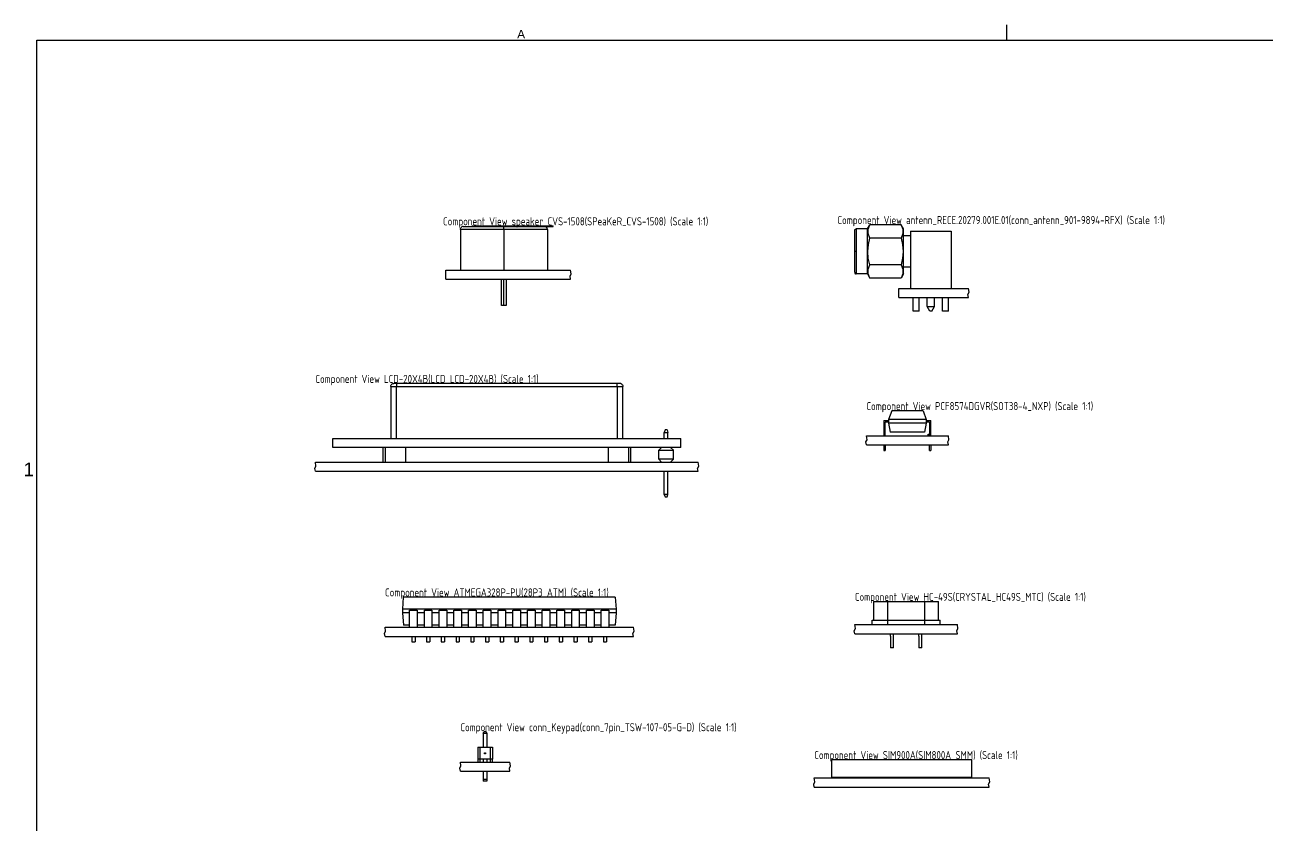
# Model space of a CAD drawing. Header units: inches. Extents: x 0 to 841, y -594 to 0.
# Drawn here: x 0.6 to 214.7, y -137.9 to 0 of the extents above; entities that cross this region are included whole.
import ezdxf

# ---------------------------------------------------------------- set-up
doc = ezdxf.new("R2010")
doc.units = ezdxf.units.IN
doc.header["$MEASUREMENT"] = 0
doc.styles.add('Arial0', font='arial.ttf', dxfattribs={"height": 2.265495})
doc.styles.add('GOST type A0', font='gost.TTF', dxfattribs={"height": 2.116667})

msp = doc.modelspace()

# ---------------------------------------------------------------- linework, layer by layer
at = {"color": 7}
for p, q in [((169.79, 0), (169.79, -2.65)), ((2.65, -2.65), (838.35, -2.65)), ((2.65, -591.35), (2.65, -2.65)), ((75.65, -35.25), (75.66, -35.12)), ((75.9, -35.25), (75.65, -35.25)), ((75.65, -35.25), (75.65, -42.25)), ((75.66, -35.12), (75.71, -35)), ((75.71, -35), (75.79, -34.9)), ((75.9, -34.82), (75.79, -34.9)), ((76.02, -34.77), (75.9, -34.82)), ((76.65, -35.25), (75.9, -35.25)), ((76.15, -34.75), (76.02, -34.77)), ((76.15, -34.75), (76.38, -34.75)), ((76.38, -34.75), (77.08, -34.75)), ((77.84, -35.25), (76.65, -35.25)), ((77.08, -34.75), (78.2, -34.75)), ((77.65, -34.65), (77.83, -34.65)), ((77.65, -34.65), (77.65, -34.75)), ((77.83, -34.65), (78.38, -34.65)), ((79.4, -35.25), (77.84, -35.25)), ((78.2, -34.75), (79.65, -34.75)), ((78.38, -34.65), (79.26, -34.65)), ((79.26, -34.65), (80.4, -34.65)), ((81.2, -35.25), (79.4, -35.25)), ((79.65, -34.75), (81.33, -34.75)), ((80.4, -34.65), (81.72, -34.65)), ((83.15, -35.25), (81.2, -35.25)), ((81.33, -34.75), (83.15, -34.75)), ((81.72, -34.65), (83.15, -34.65)), ((83.15, -34.65), (84.93, -34.65)), ((83.15, -34.65), (83.15, -34.75)), ((83.15, -34.75), (84.96, -34.75)), ((83.15, -34.77), (83.15, -34.75)), ((83.15, -34.82), (83.15, -34.77)), ((83.15, -34.9), (83.15, -34.82)), ((83.15, -35), (83.15, -34.9)), ((83.15, -35.12), (83.15, -35)), ((83.15, -35.25), (83.15, -35.12)), ((83.15, -35.25), (83.15, -42.25)), ((85.09, -35.25), (83.15, -35.25)), ((84.93, -34.65), (86.53, -34.65)), ((84.96, -34.75), (86.65, -34.75)), ((86.9, -35.25), (85.09, -35.25)), ((86.53, -34.65), (87.76, -34.65)), ((86.65, -34.75), (88.1, -34.75)), ((88.45, -35.25), (86.9, -35.25)), ((87.76, -34.65), (88.65, -34.65)), ((87.76, -34.65), (87.76, -34.75)), ((88.1, -34.75), (89.21, -34.75)), ((89.64, -35.25), (88.45, -35.25)), ((88.65, -34.65), (89.42, -34.65)), ((88.65, -34.65), (88.65, -34.75)), ((89.21, -34.75), (89.46, -34.75)), ((89.42, -34.65), (90.15, -34.65)), ((89.46, -34.75), (90.15, -34.75)), ((90.39, -35.25), (89.64, -35.25)), ((89.91, -34.75), (90.28, -34.77)), ((90.15, -34.65), (90.77, -34.65)), ((90.15, -34.75), (90.77, -34.75)), ((90.28, -34.77), (90.4, -34.82)), ((90.65, -35.25), (90.39, -35.25)), ((90.4, -34.82), (90.5, -34.9)), ((90.58, -35), (90.5, -34.9)), ((90.63, -35.12), (90.58, -35)), ((90.65, -35.25), (90.63, -35.12)), ((90.65, -35.25), (90.65, -42.25)), ((90.77, -34.65), (91.24, -34.65)), ((90.77, -34.75), (91.24, -34.75)), ((91.24, -34.65), (91.54, -34.65)), ((91.24, -34.75), (91.54, -34.75)), ((91.54, -34.65), (91.65, -34.65)), ((91.54, -34.75), (91.65, -34.75)), ((91.65, -34.75), (91.65, -34.65)), ((143.65, -35.33), (143.67, -35.28)), ((143.65, -35.5), (143.65, -35.33)), ((143.65, -35.87), (143.65, -35.5)), ((143.65, -36.46), (143.65, -35.87)), ((143.67, -35.28), (143.7, -35.24)), ((143.7, -35.24), (143.75, -35.21)), ((143.75, -35.21), (143.79, -35.19)), ((143.79, -35.19), (143.85, -35.18)), ((145.81, -35.18), (143.85, -35.18)), ((143.85, -35.18), (143.85, -35.31)), ((143.85, -35.31), (143.85, -35.7)), ((143.85, -35.7), (143.85, -36.31)), ((143.85, -36.31), (143.85, -37.12)), ((145.81, -35.18), (146.24, -34.44)), ((145.81, -35.31), (145.81, -35.18)), ((145.81, -35.7), (145.81, -35.31)), ((145.81, -36.31), (145.81, -35.7)), ((145.81, -37.12), (145.81, -36.31)), ((145.92, -35.2), (146.24, -34.44)), ((145.92, -35.98), (145.92, -35.2)), ((146.24, -36.74), (145.92, -35.98)), ((151.62, -34.44), (146.24, -34.44)), ((151.62, -34.44), (151.93, -35.2)), ((152.05, -35.18), (151.62, -34.44)), ((151.93, -35.98), (151.62, -36.74)), ((151.93, -35.2), (151.93, -35.98)), ((152.05, -35.31), (152.05, -35.18)), ((152.05, -35.7), (152.05, -35.31)), ((152.05, -36.31), (152.05, -35.7)), ((152.05, -37.12), (152.05, -36.31)), ((153.25, -36.35), (152.05, -36.35)), ((153.25, -35.55), (160.25, -35.55)), ((153.25, -35.55), (153.25, -45.41)), ((160.25, -35.55), (160.25, -45.41)), ((143.65, -37.22), (143.65, -36.46)), ((143.65, -38.1), (143.65, -37.22)), ((143.65, -39.05), (143.65, -38.1)), ((143.85, -37.12), (143.85, -38.05)), ((143.85, -38.05), (143.85, -39.05)), ((145.81, -38.05), (145.81, -37.12)), ((145.81, -39.05), (145.81, -38.05)), ((145.88, -39.05), (145.98, -37.88)), ((145.98, -37.88), (146.24, -36.74)), ((151.62, -36.74), (146.24, -36.74)), ((151.62, -36.74), (151.88, -37.88)), ((151.88, -37.88), (151.97, -39.05)), ((152.05, -38.05), (152.05, -37.12)), ((152.05, -39.05), (152.05, -38.05)), ((143.65, -40.01), (143.65, -39.05)), ((143.75, -39.05), (143.65, -39.05)), ((143.65, -40.89), (143.65, -40.01)), ((143.85, -39.05), (143.79, -39.05)), ((143.85, -39.05), (143.85, -40.06)), ((143.85, -40.06), (143.85, -40.99)), ((145.81, -40.06), (145.81, -39.05)), ((145.81, -39.05), (145.88, -39.05)), ((145.81, -39.05), (145.88, -39.05)), ((145.81, -40.99), (145.81, -40.06)), ((145.97, -40.22), (145.88, -39.05)), ((146.24, -41.36), (145.97, -40.22)), ((151.88, -40.22), (151.62, -41.36)), ((151.97, -39.05), (151.88, -40.22)), ((152.05, -39.05), (151.97, -39.05)), ((152.05, -40.06), (152.05, -39.05)), ((152.05, -40.99), (152.05, -40.06)), ((73.15, -42.25), (94.65, -42.25)), ((73.15, -43.83), (73.15, -42.25)), ((94.75, -42.93), (94.65, -42.25)), ((143.65, -41.65), (143.65, -40.89)), ((143.65, -42.24), (143.65, -41.65)), ((143.65, -42.6), (143.65, -42.24)), ((143.65, -42.6), (143.65, -42.78)), ((143.65, -42.78), (143.67, -42.83)), ((143.67, -42.83), (143.7, -42.87)), ((143.85, -40.99), (143.85, -41.79)), ((143.85, -41.79), (143.85, -42.41)), ((143.85, -42.41), (143.85, -42.8)), ((143.85, -42.8), (143.85, -42.93)), ((145.81, -41.79), (145.81, -40.99)), ((145.81, -42.41), (145.81, -41.79)), ((145.81, -42.8), (145.81, -42.41)), ((145.81, -42.93), (145.81, -42.8)), ((145.92, -42.13), (146.24, -41.36)), ((145.92, -42.91), (145.92, -42.13)), ((151.62, -41.36), (146.24, -41.36)), ((151.62, -41.36), (151.93, -42.13)), ((151.93, -42.13), (151.93, -42.91)), ((152.05, -41.79), (152.05, -40.99)), ((153.25, -41.75), (152.05, -41.75)), ((152.05, -42.41), (152.05, -41.79)), ((152.05, -42.8), (152.05, -42.41)), ((152.05, -42.93), (152.05, -42.8)), ((73.15, -43.83), (94.65, -43.83)), ((82.75, -48.35), (82.75, -43.83)), ((83.15, -48.35), (83.15, -43.83)), ((83.55, -43.83), (83.55, -48.35)), ((94.55, -43.33), (94.75, -42.93)), ((94.65, -43.83), (94.55, -43.33)), ((143.7, -42.87), (143.75, -42.9)), ((143.75, -42.9), (143.79, -42.92)), ((143.79, -42.92), (143.85, -42.93)), ((145.81, -42.93), (143.85, -42.93)), ((145.81, -42.93), (146.24, -43.67)), ((146.24, -43.67), (145.92, -42.91)), ((151.62, -43.67), (146.24, -43.67)), ((151.93, -42.91), (151.62, -43.67)), ((152.05, -42.93), (151.62, -43.67)), ((151.21, -45.41), (163.25, -45.41)), ((151.21, -46.99), (151.21, -45.41)), ((151.21, -46.99), (163.25, -46.99)), ((153.7, -49.35), (153.7, -46.99)), ((154.72, -49.35), (154.72, -46.99)), ((156.11, -48.55), (156.11, -46.99)), ((157.38, -48.55), (157.38, -46.99)), ((158.78, -49.35), (158.78, -46.99)), ((159.8, -49.35), (159.8, -46.99)), ((163.15, -46.49), (163.35, -46.09)), ((163.25, -46.99), (163.15, -46.49)), ((163.35, -46.09), (163.25, -45.41)), ((82.76, -48.35), (82.75, -48.35)), ((82.8, -48.35), (82.76, -48.35)), ((82.86, -48.35), (82.8, -48.35)), ((82.95, -48.35), (82.86, -48.35)), ((83.04, -48.35), (82.95, -48.35)), ((83.15, -48.35), (83.04, -48.35)), ((83.25, -48.35), (83.15, -48.35)), ((83.35, -48.35), (83.25, -48.35)), ((83.43, -48.35), (83.35, -48.35)), ((83.49, -48.35), (83.43, -48.35)), ((83.53, -48.35), (83.49, -48.35)), ((83.55, -48.35), (83.53, -48.35)), ((156.57, -49.35), (156.11, -48.55)), ((156.11, -48.55), (156.13, -48.55)), ((156.13, -48.55), (156.2, -48.55)), ((156.2, -48.55), (156.3, -48.55)), ((156.3, -48.55), (156.43, -48.55)), ((156.43, -48.55), (156.58, -48.55)), ((156.58, -48.55), (156.75, -48.55)), ((156.75, -48.55), (156.91, -48.55)), ((156.91, -48.55), (157.06, -48.55)), ((156.92, -49.35), (157.38, -48.55)), ((157.06, -48.55), (157.19, -48.55)), ((157.19, -48.55), (157.3, -48.55)), ((157.3, -48.55), (157.36, -48.55)), ((157.36, -48.55), (157.38, -48.55)), ((154.72, -49.35), (153.7, -49.35)), ((156.58, -49.35), (156.57, -49.35)), ((156.6, -49.35), (156.58, -49.35)), ((156.62, -49.35), (156.6, -49.35)), ((156.66, -49.35), (156.62, -49.35)), ((156.7, -49.35), (156.66, -49.35)), ((156.75, -49.35), (156.7, -49.35)), ((156.79, -49.35), (156.75, -49.35)), ((156.83, -49.35), (156.79, -49.35)), ((156.87, -49.35), (156.83, -49.35)), ((156.9, -49.35), (156.87, -49.35)), ((156.91, -49.35), (156.9, -49.35)), ((156.92, -49.35), (156.91, -49.35)), ((159.8, -49.35), (158.78, -49.35)), ((63.66, -62.18), (63.71, -62.06)), ((63.71, -62.06), (63.79, -61.96)), ((63.79, -61.96), (63.9, -61.88)), ((63.9, -61.88), (64.02, -61.83)), ((64.02, -61.83), (64.15, -61.81)), ((64.16, -61.81), (64.15, -61.81)), ((64.21, -61.81), (64.16, -61.81)), ((64.29, -61.81), (64.21, -61.81)), ((64.4, -61.81), (64.29, -61.81)), ((64.52, -61.81), (64.4, -61.81)), ((64.65, -61.81), (64.52, -61.81)), ((102.65, -61.81), (64.65, -61.81)), ((64.65, -61.81), (64.65, -61.83)), ((64.65, -61.83), (64.65, -61.88)), ((64.65, -61.88), (64.65, -61.96)), ((64.65, -61.96), (64.65, -62.06)), ((64.65, -62.06), (64.65, -62.18)), ((102.78, -61.81), (102.65, -61.81)), ((102.65, -61.83), (102.65, -61.81)), ((102.65, -61.88), (102.65, -61.83)), ((102.65, -61.96), (102.65, -61.88)), ((102.65, -62.06), (102.65, -61.96)), ((102.65, -62.18), (102.65, -62.06)), ((102.9, -61.81), (102.78, -61.81)), ((103, -61.81), (102.9, -61.81)), ((103.08, -61.81), (103, -61.81)), ((103.13, -61.81), (103.08, -61.81)), ((103.28, -61.83), (103.13, -61.81)), ((103.28, -61.83), (103.4, -61.88)), ((103.4, -61.88), (103.5, -61.96)), ((103.5, -61.96), (103.58, -62.06)), ((103.58, -62.06), (103.63, -62.18)), ((63.65, -62.31), (63.66, -62.18)), ((63.65, -62.31), (63.65, -71.31)), ((63.65, -62.31), (63.68, -62.31)), ((63.68, -62.31), (63.78, -62.31)), ((63.78, -62.31), (63.94, -62.31)), ((63.94, -62.31), (64.15, -62.31)), ((64.15, -62.31), (64.39, -62.31)), ((64.39, -62.31), (64.65, -62.31)), ((64.65, -62.18), (64.65, -62.31)), ((64.65, -62.31), (102.65, -62.31)), ((64.65, -71.31), (64.65, -62.31)), ((102.65, -62.31), (102.65, -62.18)), ((102.65, -62.31), (102.65, -71.31)), ((102.65, -62.31), (102.9, -62.31)), ((102.9, -62.31), (103.15, -62.31)), ((103.15, -62.31), (103.35, -62.31)), ((103.35, -62.31), (103.51, -62.31)), ((103.51, -62.31), (103.61, -62.31)), ((103.61, -62.31), (103.65, -62.31)), ((103.63, -62.18), (103.65, -62.31)), ((103.65, -71.31), (103.65, -62.31)), ((148.65, -68.21), (149.47, -68.21)), ((148.65, -68.21), (148.65, -70.81)), ((149.47, -68.46), (148.9, -68.46)), ((148.9, -70.81), (148.9, -68.46)), ((150, -66.5), (149.47, -68.01)), ((149.47, -68.01), (149.47, -68.67)), ((155.95, -68.01), (149.47, -68.01)), ((155.41, -66.5), (150, -66.5)), ((154.41, -66.49), (154.42, -66.49)), ((154.41, -66.49), (154.41, -66.49)), ((154.41, -66.49), (154.41, -66.5)), ((154.42, -66.49), (154.43, -66.49)), ((154.43, -66.49), (154.44, -66.49)), ((154.44, -66.49), (154.47, -66.49)), ((154.47, -66.49), (154.51, -66.49)), ((154.51, -66.49), (154.55, -66.49)), ((154.55, -66.49), (154.59, -66.49)), ((154.59, -66.49), (154.63, -66.49)), ((154.63, -66.49), (154.66, -66.49)), ((154.66, -66.49), (154.69, -66.49)), ((154.69, -66.49), (154.72, -66.49)), ((154.72, -66.49), (154.73, -66.49)), ((154.73, -66.49), (154.74, -66.49)), ((154.74, -66.5), (154.74, -66.49)), ((155.41, -66.5), (155.95, -68.01)), ((155.95, -68.01), (155.95, -68.67)), ((155.95, -68.21), (156.77, -68.21)), ((156.52, -68.46), (155.95, -68.46)), ((156.52, -68.46), (156.52, -70.81)), ((156.77, -70.81), (156.77, -68.21)), ((110.95, -69.81), (110.79, -70.24)), ((110.79, -71.31), (110.79, -70.24)), ((110.79, -70.24), (111.43, -70.24)), ((111.27, -69.81), (110.95, -69.81)), ((111.27, -69.81), (111.43, -70.24)), ((111.43, -71.31), (111.43, -70.24)), ((149.47, -68.67), (149.75, -70.18)), ((155.95, -68.67), (149.47, -68.67)), ((155.67, -70.18), (149.75, -70.18)), ((155.95, -68.67), (155.67, -70.18)), ((156.27, -70.56), (156.52, -70.56)), ((156.27, -70.81), (156.27, -70.56)), ((156.52, -70.81), (156.52, -70.56)), ((53.65, -72.81), (53.65, -71.31)), ((53.65, -71.31), (113.65, -71.31)), ((113.65, -72.81), (53.65, -72.81)), ((62.29, -72.81), (62.29, -75.35)), ((62.65, -72.81), (62.65, -75.35)), ((66.18, -72.81), (66.18, -75.35)), ((101.11, -72.81), (101.11, -75.35)), ((104.65, -72.81), (104.65, -75.35)), ((105, -72.81), (105, -75.35)), ((110.34, -72.81), (109.84, -73.32)), ((111.87, -72.81), (112.38, -73.32)), ((113.65, -72.81), (113.65, -71.31)), ((145.55, -71.89), (145.75, -71.49)), ((145.65, -72.39), (145.55, -71.89)), ((145.65, -70.81), (159.77, -70.81)), ((145.75, -71.49), (145.65, -70.81)), ((145.65, -72.39), (159.77, -72.39)), ((148.65, -72.39), (148.65, -73.35)), ((148.9, -72.39), (148.9, -73.35)), ((156.52, -73.35), (156.52, -72.39)), ((156.77, -72.39), (156.77, -73.35)), ((159.67, -71.89), (159.87, -71.49)), ((159.77, -72.39), (159.67, -71.89)), ((159.87, -71.49), (159.77, -70.81)), ((109.84, -74.85), (109.84, -73.32)), ((109.84, -73.32), (112.38, -73.32)), ((109.84, -74.85), (110.34, -75.35)), ((112.38, -74.85), (109.84, -74.85)), ((111.87, -75.35), (112.38, -74.85)), ((112.38, -74.85), (112.38, -73.32)), ((148.65, -73.35), (148.9, -73.35)), ((156.52, -73.35), (156.77, -73.35)), ((50.55, -76.43), (50.75, -76.03)), ((50.65, -76.93), (50.55, -76.43)), ((50.65, -75.35), (116.65, -75.35)), ((50.75, -76.03), (50.65, -75.35)), ((50.65, -76.93), (116.65, -76.93)), ((110.79, -80.93), (110.79, -76.93)), ((111.43, -80.93), (111.43, -76.93)), ((116.55, -76.43), (116.75, -76.03)), ((116.65, -76.93), (116.55, -76.43)), ((116.75, -76.03), (116.65, -75.35)), ((110.79, -80.93), (110.95, -81.35)), ((111.43, -80.93), (110.79, -80.93)), ((110.95, -81.35), (111.27, -81.35)), ((111.27, -81.35), (111.43, -80.93)), ((65.8, -98.61), (65.65, -100.69)), ((102.32, -98.61), (65.8, -98.61)), ((100.38, -98.6), (100.39, -98.6)), ((100.38, -98.6), (100.38, -98.61)), ((100.38, -98.6), (100.38, -98.6)), ((100.39, -98.6), (100.4, -98.6)), ((100.4, -98.6), (100.43, -98.6)), ((100.43, -98.6), (100.46, -98.6)), ((100.46, -98.6), (100.5, -98.6)), ((100.5, -98.6), (100.55, -98.6)), ((100.55, -98.6), (100.59, -98.6)), ((100.59, -98.6), (100.64, -98.6)), ((100.64, -98.6), (100.68, -98.6)), ((100.68, -98.6), (100.71, -98.6)), ((100.71, -98.6), (100.74, -98.6)), ((100.74, -98.6), (100.75, -98.6)), ((100.75, -98.6), (100.76, -98.6)), ((100.76, -98.6), (100.76, -98.6)), ((100.76, -98.6), (100.76, -98.61)), ((102.32, -98.61), (102.48, -100.69)), ((146.89, -99.38), (146.97, -99.38)), ((146.89, -99.38), (146.89, -102.61)), ((146.97, -99.38), (147.21, -99.38)), ((147.21, -99.38), (147.6, -99.38)), ((147.6, -99.38), (148.1, -99.38)), ((148.1, -99.38), (148.69, -99.38)), ((148.69, -99.38), (149.31, -99.38)), ((149.31, -99.38), (155.66, -99.38)), ((149.31, -102.61), (149.31, -99.38)), ((155.66, -99.38), (156.29, -99.38)), ((155.66, -99.38), (155.66, -102.61)), ((156.29, -99.38), (156.88, -99.38)), ((156.88, -99.38), (157.38, -99.38)), ((157.38, -99.38), (157.76, -99.38)), ((157.76, -99.38), (158.01, -99.38)), ((158.01, -99.38), (158.09, -99.38)), ((158.09, -102.61), (158.09, -99.38)), ((65.65, -100.69), (65.65, -101.35)), ((102.48, -100.69), (65.65, -100.69)), ((65.65, -101.35), (65.82, -103.43)), ((66.89, -101.35), (65.65, -101.35)), ((66.89, -103.81), (66.89, -100.89)), ((66.89, -100.89), (68.21, -100.89)), ((68.21, -100.89), (68.21, -103.81)), ((69.43, -101.35), (68.21, -101.35)), ((69.43, -103.81), (69.43, -100.89)), ((69.43, -100.89), (70.75, -100.89)), ((70.75, -100.89), (70.75, -103.81)), ((71.97, -101.35), (70.75, -101.35)), ((71.97, -103.81), (71.97, -100.89)), ((71.97, -100.89), (73.29, -100.89)), ((73.29, -100.89), (73.29, -103.81)), ((74.51, -101.35), (73.29, -101.35)), ((74.51, -103.81), (74.51, -100.89)), ((74.51, -100.89), (75.83, -100.89)), ((75.83, -100.89), (75.83, -103.81)), ((77.05, -101.35), (75.83, -101.35)), ((77.05, -103.81), (77.05, -100.89)), ((77.05, -100.89), (78.37, -100.89)), ((78.37, -100.89), (78.37, -103.81)), ((79.59, -101.35), (78.37, -101.35)), ((79.59, -103.81), (79.59, -100.89)), ((79.59, -100.89), (80.91, -100.89)), ((80.91, -100.89), (80.91, -103.81)), ((82.13, -101.35), (80.91, -101.35)), ((82.13, -103.81), (82.13, -100.89)), ((82.13, -100.89), (83.45, -100.89)), ((83.45, -100.89), (83.45, -103.81)), ((84.67, -101.35), (83.45, -101.35)), ((84.67, -103.81), (84.67, -100.89)), ((84.67, -100.89), (85.99, -100.89)), ((85.99, -100.89), (85.99, -103.81)), ((87.21, -101.35), (85.99, -101.35)), ((87.21, -103.81), (87.21, -100.89)), ((87.21, -100.89), (88.53, -100.89)), ((88.53, -100.89), (88.53, -103.81)), ((89.75, -101.35), (88.53, -101.35)), ((89.75, -103.81), (89.75, -100.89)), ((89.75, -100.89), (91.07, -100.89)), ((91.07, -100.89), (91.07, -103.81)), ((92.29, -101.35), (91.07, -101.35)), ((92.29, -103.81), (92.29, -100.89)), ((92.29, -100.89), (93.61, -100.89)), ((93.61, -100.89), (93.61, -103.81)), ((94.83, -101.35), (93.61, -101.35)), ((94.83, -103.81), (94.83, -100.89)), ((94.83, -100.89), (96.15, -100.89)), ((96.15, -100.89), (96.15, -103.81)), ((97.37, -101.35), (96.15, -101.35)), ((97.37, -103.81), (97.37, -100.89)), ((97.37, -100.89), (98.69, -100.89)), ((98.69, -100.89), (98.69, -103.81)), ((99.91, -101.35), (98.69, -101.35)), ((99.91, -103.81), (99.91, -100.89)), ((99.91, -100.89), (101.23, -100.89)), ((101.23, -100.89), (101.23, -103.81)), ((102.48, -101.35), (101.23, -101.35)), ((102.48, -101.35), (102.3, -103.43)), ((102.48, -100.69), (102.48, -101.35)), ((146.65, -102.61), (146.74, -102.61)), ((146.65, -103.37), (146.65, -102.61)), ((146.74, -102.61), (147, -102.61)), ((147, -102.61), (147.43, -102.61)), ((147.43, -102.61), (147.98, -102.61)), ((147.98, -102.61), (148.62, -102.61)), ((148.62, -102.61), (149.31, -102.61)), ((149.31, -102.61), (155.66, -102.61)), ((149.31, -103.37), (149.31, -102.61)), ((155.66, -102.61), (156.35, -102.61)), ((155.66, -102.61), (155.66, -103.37)), ((156.35, -102.61), (157, -102.61)), ((157, -102.61), (157.55, -102.61)), ((157.55, -102.61), (157.97, -102.61)), ((157.97, -102.61), (158.24, -102.61)), ((158.24, -102.61), (158.33, -102.61)), ((158.33, -103.37), (158.33, -102.61)), ((62.55, -104.89), (62.75, -104.49)), ((62.65, -105.39), (62.55, -104.89)), ((62.65, -103.81), (105.48, -103.81)), ((62.75, -104.49), (62.65, -103.81)), ((66.89, -103.43), (65.82, -103.43)), ((69.43, -103.43), (68.21, -103.43)), ((71.97, -103.43), (70.75, -103.43)), ((74.51, -103.43), (73.29, -103.43)), ((77.05, -103.43), (75.83, -103.43)), ((79.59, -103.43), (78.37, -103.43)), ((82.13, -103.43), (80.91, -103.43)), ((84.67, -103.43), (83.45, -103.43)), ((87.21, -103.43), (85.99, -103.43)), ((89.75, -103.43), (88.53, -103.43)), ((92.29, -103.43), (91.07, -103.43)), ((94.83, -103.43), (93.61, -103.43)), ((97.37, -103.43), (96.15, -103.43)), ((99.91, -103.43), (98.69, -103.43)), ((102.3, -103.43), (101.23, -103.43)), ((105.38, -104.89), (105.58, -104.49)), ((105.48, -105.39), (105.38, -104.89)), ((105.58, -104.49), (105.48, -103.81)), ((143.55, -104.44), (143.75, -104.04)), ((143.65, -104.94), (143.55, -104.44)), ((143.65, -103.37), (161.33, -103.37)), ((143.75, -104.04), (143.65, -103.37)), ((143.65, -104.94), (161.33, -104.94)), ((149.81, -105.36), (149.81, -104.94)), ((150.29, -107.35), (150.29, -104.94)), ((154.69, -105.36), (154.69, -104.94)), ((155.17, -107.35), (155.17, -104.94)), ((161.23, -104.44), (161.43, -104.04)), ((161.33, -104.94), (161.23, -104.44)), ((161.43, -104.04), (161.33, -103.37)), ((62.65, -105.39), (105.48, -105.39)), ((67.27, -105.39), (67.27, -106.35)), ((67.27, -106.35), (67.83, -106.35)), ((67.83, -105.39), (67.83, -106.35)), ((69.81, -105.39), (69.81, -106.35)), ((69.81, -106.35), (70.37, -106.35)), ((70.37, -105.39), (70.37, -106.35)), ((72.35, -105.39), (72.35, -106.35)), ((72.35, -106.35), (72.91, -106.35)), ((72.91, -105.39), (72.91, -106.35)), ((74.89, -105.39), (74.89, -106.35)), ((74.89, -106.35), (75.45, -106.35)), ((75.45, -105.39), (75.45, -106.35)), ((77.43, -105.39), (77.43, -106.35)), ((77.43, -106.35), (77.99, -106.35)), ((77.99, -105.39), (77.99, -106.35)), ((79.97, -105.39), (79.97, -106.35)), ((79.97, -106.35), (80.53, -106.35)), ((80.53, -105.39), (80.53, -106.35)), ((82.51, -105.39), (82.51, -106.35)), ((82.51, -106.35), (83.07, -106.35)), ((83.07, -105.39), (83.07, -106.35)), ((85.05, -105.39), (85.05, -106.35)), ((85.05, -106.35), (85.61, -106.35)), ((85.61, -105.39), (85.61, -106.35)), ((87.59, -105.39), (87.59, -106.35)), ((87.59, -106.35), (88.15, -106.35)), ((88.15, -105.39), (88.15, -106.35)), ((90.13, -105.39), (90.13, -106.35)), ((90.13, -106.35), (90.69, -106.35)), ((90.69, -105.39), (90.69, -106.35)), ((92.67, -105.39), (92.67, -106.35)), ((92.67, -106.35), (93.23, -106.35)), ((93.23, -105.39), (93.23, -106.35)), ((95.21, -105.39), (95.21, -106.35)), ((95.21, -106.35), (95.77, -106.35)), ((95.77, -105.39), (95.77, -106.35)), ((97.75, -105.39), (97.75, -106.35)), ((97.75, -106.35), (98.31, -106.35)), ((98.31, -105.39), (98.31, -106.35)), ((100.29, -105.39), (100.29, -106.35)), ((100.29, -106.35), (100.85, -106.35)), ((100.85, -105.39), (100.85, -106.35)), ((149.81, -105.36), (149.81, -107.35)), ((154.69, -105.36), (154.69, -107.35)), ((149.81, -107.35), (149.81, -107.35)), ((149.82, -107.35), (149.81, -107.35)), ((149.85, -107.35), (149.82, -107.35)), ((149.9, -107.35), (149.85, -107.35)), ((149.95, -107.35), (149.9, -107.35)), ((150, -107.35), (149.95, -107.35)), ((150.06, -107.35), (150, -107.35)), ((150.12, -107.35), (150.06, -107.35)), ((150.18, -107.35), (150.12, -107.35)), ((150.23, -107.35), (150.18, -107.35)), ((150.26, -107.35), (150.23, -107.35)), ((150.28, -107.35), (150.26, -107.35)), ((150.29, -107.35), (150.28, -107.35)), ((154.69, -107.35), (154.69, -107.35)), ((154.7, -107.35), (154.69, -107.35)), ((154.73, -107.35), (154.7, -107.35)), ((154.78, -107.35), (154.73, -107.35)), ((154.83, -107.35), (154.78, -107.35)), ((154.88, -107.35), (154.83, -107.35)), ((154.94, -107.35), (154.88, -107.35)), ((155, -107.35), (154.94, -107.35)), ((155.06, -107.35), (155, -107.35)), ((155.11, -107.35), (155.06, -107.35)), ((155.14, -107.35), (155.11, -107.35)), ((155.16, -107.35), (155.14, -107.35)), ((155.17, -107.35), (155.16, -107.35)), ((79.6, -122.15), (79.77, -121.85)), ((80.06, -121.85), (79.77, -121.85)), ((80.06, -121.85), (80.23, -122.15)), ((79.6, -122.15), (79.6, -124.51)), ((80.23, -122.15), (79.6, -122.15)), ((80.23, -122.15), (80.23, -124.51)), ((78.65, -124.51), (78.65, -126.54)), ((78.65, -124.51), (78.98, -124.51)), ((78.98, -124.51), (79.6, -124.51)), ((78.98, -124.51), (80.86, -124.51)), ((78.98, -124.51), (78.98, -126.54)), ((79.83, -125.62), (79.83, -125.44)), ((79.83, -125.44), (80, -125.44)), ((80, -125.62), (79.83, -125.62)), ((80, -125.44), (80, -125.62)), ((80.23, -124.51), (80.86, -124.51)), ((80.86, -126.54), (80.86, -124.51)), ((80.86, -124.51), (81.19, -124.51)), ((81.19, -124.51), (81.19, -126.54)), ((75.55, -128.12), (75.75, -127.72)), ((75.65, -128.62), (75.55, -128.12)), ((75.65, -127.05), (84.19, -127.05)), ((75.75, -127.72), (75.65, -127.05)), ((78.65, -126.54), (78.65, -127.05)), ((78.98, -126.54), (78.65, -126.54)), ((80.86, -126.54), (78.98, -126.54)), ((79.08, -127.05), (79.08, -126.54)), ((79.6, -126.54), (79.6, -127.05)), ((80.23, -126.54), (80.23, -127.05)), ((80.75, -126.54), (80.75, -127.05)), ((81.19, -126.54), (80.86, -126.54)), ((81.19, -127.05), (81.19, -126.54)), ((84.09, -128.12), (84.29, -127.72)), ((84.19, -128.62), (84.09, -128.12)), ((84.29, -127.72), (84.19, -127.05)), ((139.65, -126.63), (163.8, -126.63)), ((139.65, -126.63), (139.65, -129.73)), ((143.12, -126.63), (143.15, -126.63)), ((143.12, -126.63), (143.12, -126.63)), ((143.12, -126.63), (143.12, -126.63)), ((143.12, -126.63), (143.12, -126.63)), ((143.15, -126.63), (143.21, -126.63)), ((143.21, -126.63), (143.31, -126.63)), ((143.31, -126.63), (143.43, -126.63)), ((143.43, -126.63), (143.57, -126.63)), ((143.57, -126.63), (143.72, -126.63)), ((143.72, -126.63), (143.87, -126.63)), ((143.72, -126.63), (143.72, -126.63)), ((143.87, -126.63), (144.01, -126.63)), ((144.01, -126.63), (144.14, -126.63)), ((144.14, -126.63), (144.23, -126.63)), ((144.23, -126.63), (144.3, -126.63)), ((144.3, -126.63), (144.33, -126.63)), ((144.33, -126.63), (144.33, -126.63)), ((144.33, -126.63), (144.33, -126.63)), ((144.33, -126.63), (144.33, -126.63)), ((163.8, -129.73), (163.8, -126.63)), ((75.65, -128.62), (84.19, -128.62)), ((79.6, -128.62), (79.6, -130.05)), ((80.23, -130.05), (79.6, -130.05)), ((79.6, -130.05), (79.6, -130.35)), ((80.23, -130.35), (79.6, -130.35)), ((80.23, -128.62), (80.23, -130.05)), ((80.23, -130.05), (80.23, -130.35)), ((136.55, -130.85), (136.75, -130.45)), ((136.65, -129.78), (166.8, -129.78)), ((136.75, -130.45), (136.65, -129.78)), ((163.8, -129.73), (139.65, -129.73)), ((139.65, -129.73), (139.65, -129.78)), ((140.64, -129.78), (140.64, -129.73)), ((143.42, -129.73), (144.03, -129.73)), ((143.42, -129.73), (143.42, -129.78)), ((144.03, -129.78), (144.03, -129.73)), ((144.42, -129.73), (145.03, -129.73)), ((144.42, -129.73), (144.42, -129.78)), ((145.03, -129.78), (145.03, -129.73)), ((145.42, -129.73), (146.03, -129.73)), ((145.42, -129.73), (145.42, -129.78)), ((146.03, -129.78), (146.03, -129.73)), ((146.42, -129.73), (147.03, -129.73)), ((146.42, -129.73), (146.42, -129.78)), ((147.03, -129.78), (147.03, -129.73)), ((147.42, -129.73), (148.03, -129.73)), ((147.42, -129.73), (147.42, -129.78)), ((148.03, -129.78), (148.03, -129.73)), ((148.42, -129.73), (149.03, -129.73)), ((148.42, -129.73), (148.42, -129.78)), ((149.03, -129.78), (149.03, -129.73)), ((149.42, -129.73), (150.03, -129.73)), ((149.42, -129.73), (149.42, -129.78)), ((150.03, -129.78), (150.03, -129.73)), ((150.42, -129.73), (151.03, -129.73)), ((150.42, -129.73), (150.42, -129.78)), ((151.03, -129.78), (151.03, -129.73)), ((151.42, -129.73), (152.03, -129.73)), ((151.42, -129.73), (151.42, -129.78)), ((152.03, -129.78), (152.03, -129.73)), ((152.42, -129.73), (153.03, -129.73)), ((152.42, -129.73), (152.42, -129.78)), ((153.03, -129.78), (153.03, -129.73)), ((153.42, -129.73), (154.03, -129.73)), ((153.42, -129.73), (153.42, -129.78)), ((154.03, -129.78), (154.03, -129.73)), ((154.42, -129.73), (155.03, -129.73)), ((154.42, -129.73), (154.42, -129.78)), ((155.03, -129.78), (155.03, -129.73)), ((155.42, -129.73), (156.03, -129.73)), ((155.42, -129.73), (155.42, -129.78)), ((156.03, -129.78), (156.03, -129.73)), ((156.42, -129.73), (157.03, -129.73)), ((156.42, -129.73), (156.42, -129.78)), ((157.03, -129.78), (157.03, -129.73)), ((157.42, -129.73), (158.03, -129.73)), ((157.42, -129.73), (157.42, -129.78)), ((158.03, -129.78), (158.03, -129.73)), ((158.42, -129.73), (159.03, -129.73)), ((158.42, -129.73), (158.42, -129.78)), ((159.03, -129.78), (159.03, -129.73)), ((159.42, -129.73), (160.03, -129.73)), ((159.42, -129.73), (159.42, -129.78)), ((160.03, -129.78), (160.03, -129.73)), ((162.81, -129.73), (162.81, -129.78)), ((163.8, -129.78), (163.8, -129.73)), ((166.7, -130.85), (166.9, -130.45)), ((166.9, -130.45), (166.8, -129.78)), ((136.65, -131.35), (136.55, -130.85)), ((136.65, -131.35), (166.8, -131.35)), ((166.8, -131.35), (166.7, -130.85))]:
    msp.add_line(p, q, dxfattribs=at)

# ---------------------------------------------------------------- texts
for s, height, style, p in [('A', 1.45, 'Arial0', (85.44, -2.32)), ('Component View speaker_CVS-1508(SPeaKeR_CVS-1508) (Scale 1:1)', 1.3796, 'GOST type A0', (72.65, -34.55)), ('Component View antenn_RECE.20279.001E.01(conn_antenn_901-9894-RFX) (Scale 1:1)', 1.3796, 'GOST type A0', (140.65, -34.33)), ('Component View LCD-20X4B(LCD_LCD-20X4B) (Scale 1:1)', 1.3796, 'GOST type A0', (50.65, -61.71)), ('Component View PCF8574DGVR(SOT38-4_NXP) (Scale 1:1)', 1.3796, 'GOST type A0', (145.65, -66.39)), ('1', 2.34, 'Arial0', (0.31, -77.78)), ('Component View ATMEGA328P-PU(28P3_ATM) (Scale 1:1)', 1.3796, 'GOST type A0', (62.65, -98.5)), ('Component View HC-49S(CRYSTAL_HC49S_MTC) (Scale 1:1)', 1.3796, 'GOST type A0', (143.65, -99.27)), ('Component View conn_Keypad(conn_7pin_TSW-107-05-G-D) (Scale 1:1)', 1.3796, 'GOST type A0', (75.65, -121.74)), ('Component View SIM900A(SIM800A_SMM) (Scale 1:1)', 1.3796, 'GOST type A0', (136.65, -126.53))]:
    msp.add_text(s, height=height, dxfattribs=dict(at, style=style)).set_placement(p)

doc.saveas('drawing.dxf')
